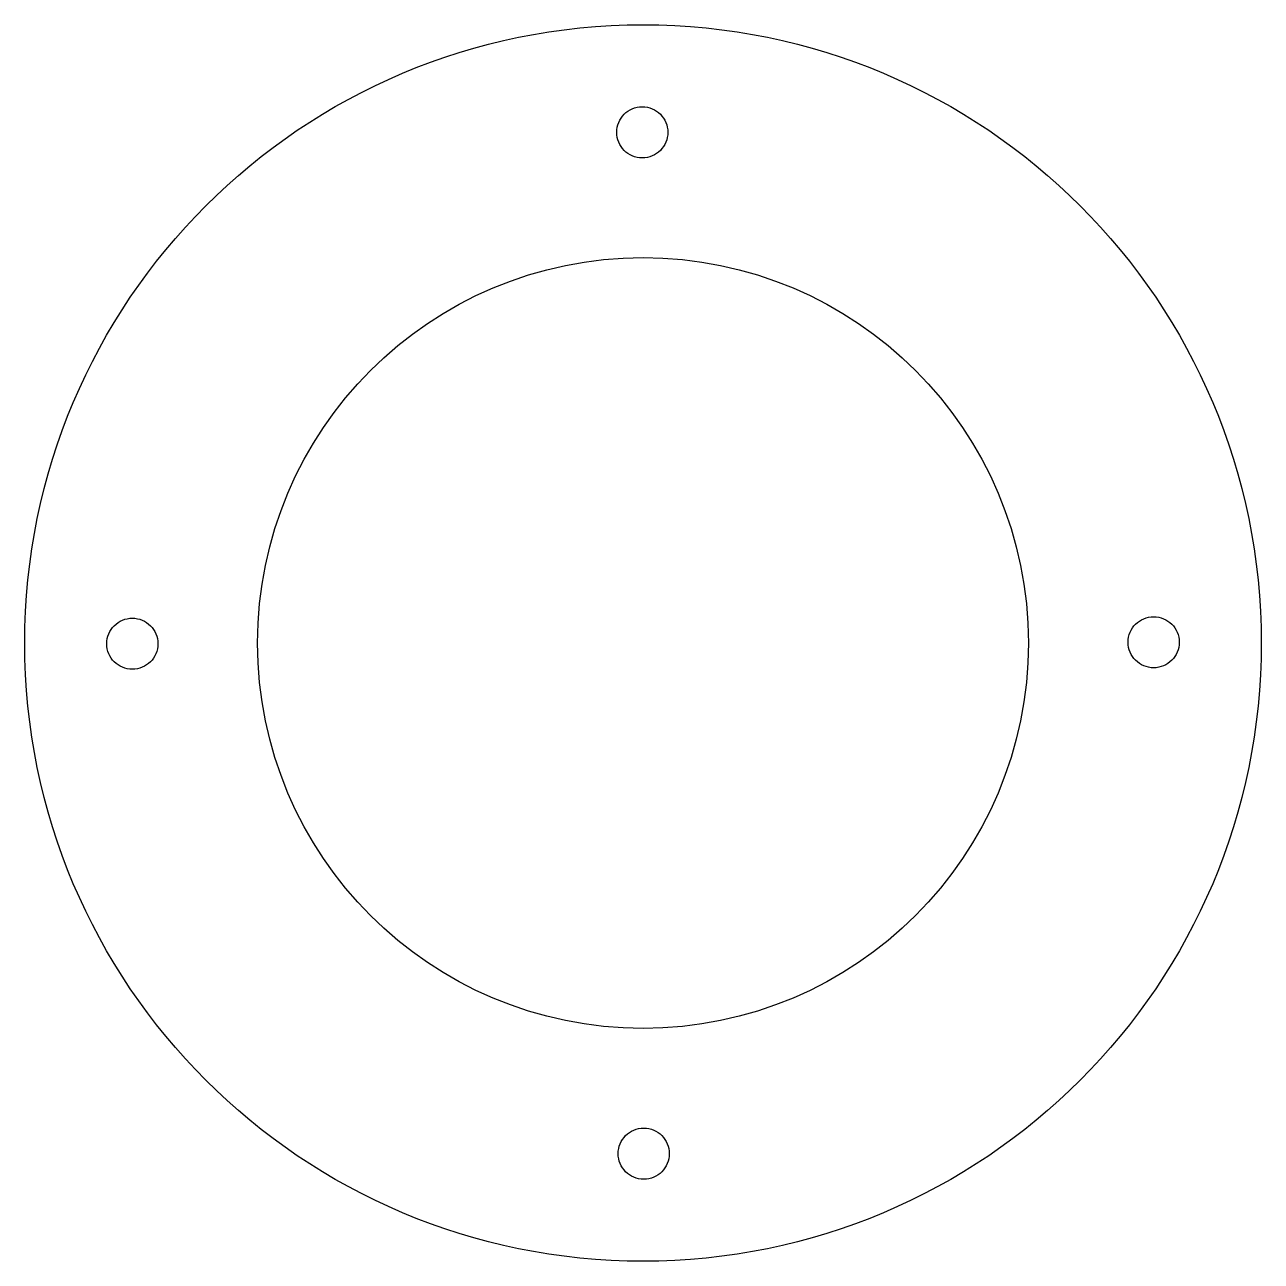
# Model space of a CAD drawing. Header units: millimetres. Extents: x -2964.5 to -2964, y 3729.464 to 3729.964.
import ezdxf

# ---------------------------------------------------------------- set-up
doc = ezdxf.new("R2010")
doc.units = ezdxf.units.MM
doc.header["$LTSCALE"] = 10
doc.linetypes.add('HIDDEN', pattern=[0.375, 0.25, -0.125])
doc.layers.add('ELE_LUMINÁRIAS', color=4, linetype='Continuous')

msp = doc.modelspace()

# ---------------------------------------------------------------- linework, layer by layer
at = {"layer": 'ELE_LUMINÁRIAS', "color": 4}
msp.add_circle((-2964.25005, 3729.71386), 0.25, dxfattribs=at)
at = {"layer": 'ELE_LUMINÁRIAS', "color": 2, "linetype": 'HIDDEN'}
for centre in [(-2964.25035, 3729.92036), (-2964.45655, 3729.71356), (-2964.04355, 3729.71417), (-2964.24975, 3729.50737)]:
    msp.add_circle(centre, 0.01034, dxfattribs=at)
at = {"layer": 'ELE_LUMINÁRIAS', "color": 3}
msp.add_circle((-2964.25005, 3729.71386), 0.15582, dxfattribs=at)

doc.saveas('drawing.dxf')
